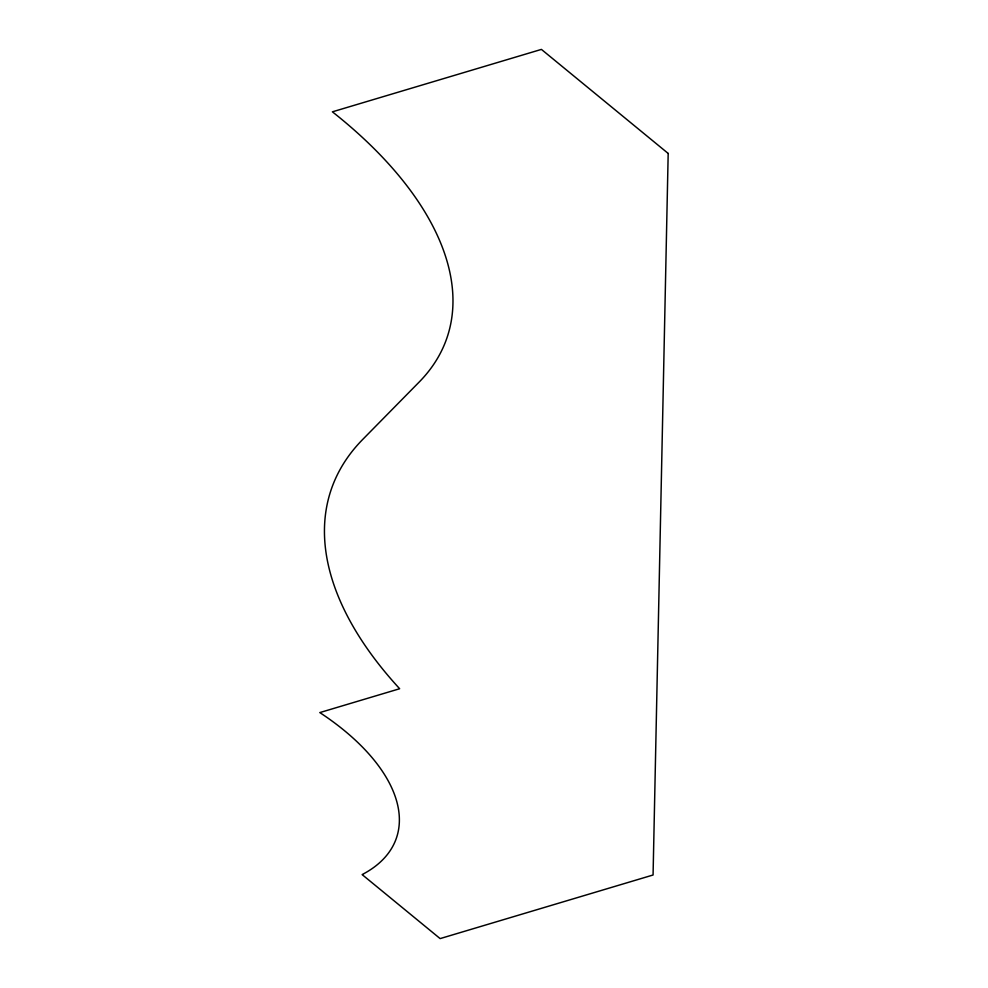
<?xml version="1.0" encoding="UTF-8"?>
<svg xmlns="http://www.w3.org/2000/svg" width="988" height="988" viewBox="0 0 988 988"><rect width="100%" height="100%" fill="white"/><g stroke="black" fill="none" stroke-linecap="round" stroke-linejoin="round"><path stroke-width="1.48" d="M668.184 153.436L653.068 874.998L440.129 938.6L362.127 874.59A202.021 104.049 19.2 0 0 319.816 712.583L399.658 688.735A466.027 240.022 19.2 0 1 362.682 439.475L419.122 382.097A412.576 212.494 19.2 0 0 332.4 111.829L541.412 49.4L668.184 153.436"/></g></svg>
